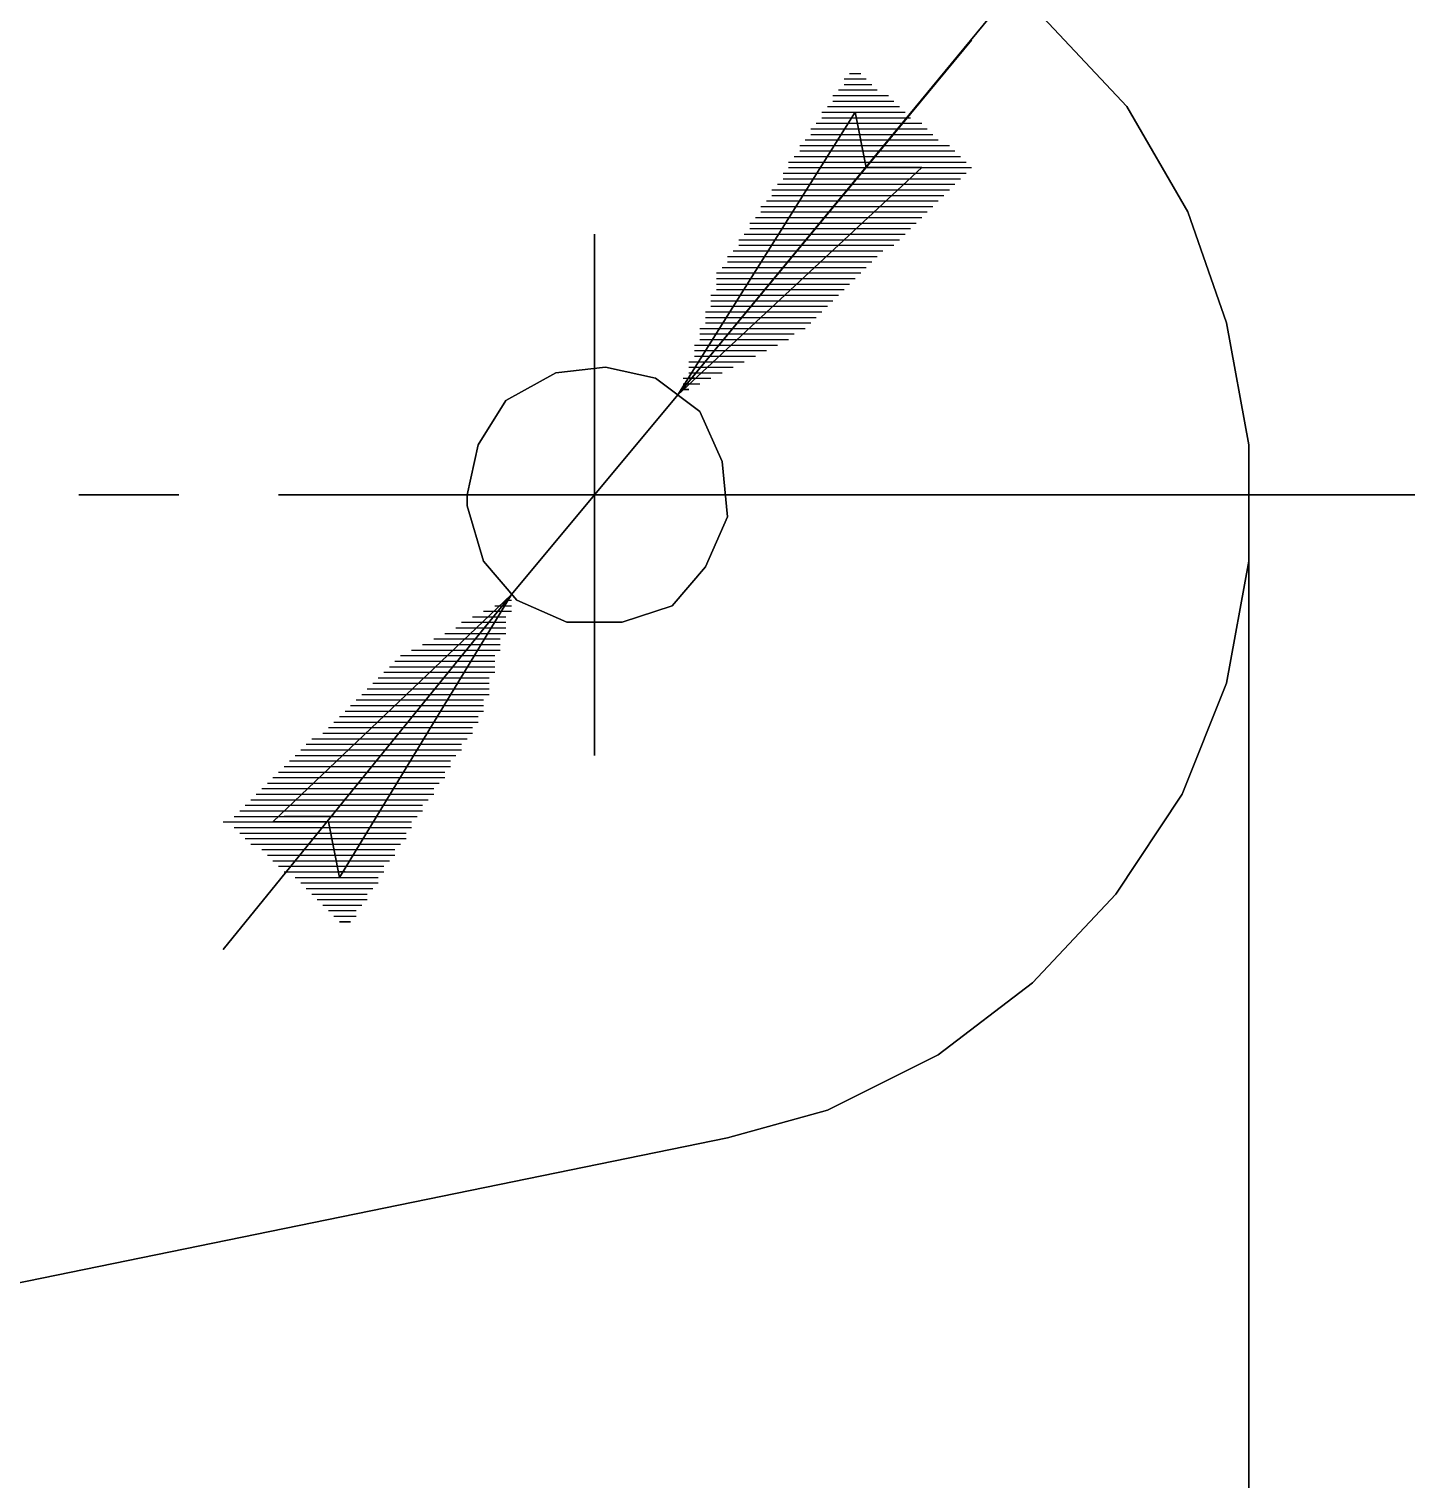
# Model space of a CAD drawing. Extents: x 1 to 210, y 1 to 298.
# Drawn here: x 148.67 to 169.7, y 217.47 to 239.61 of the extents above; entities that cross this region are included whole.
import ezdxf

# ---------------------------------------------------------------- set-up
doc = ezdxf.new("R2010")
doc.units = 0

msp = doc.modelspace()

# ---------------------------------------------------------------- linework, layer by layer
at = {"layer": 'P00003'}
msp.add_lwpolyline([(164.168661, 239.775992), (165.438664, 238.421327), (164.168661, 239.775992)], dxfattribs=at)
at = {"layer": 'P00004'}
msp.add_lwpolyline([(165.438664, 238.421327), (166.369991, 236.812661), (165.438664, 238.421327)], dxfattribs=at)
at = {"layer": 'P00005'}
msp.add_lwpolyline([(166.369991, 236.812661), (166.962666, 235.119326), (166.369991, 236.812661)], dxfattribs=at)
at = {"layer": 'P00006'}
msp.add_lwpolyline([(166.962666, 235.119326), (167.30133, 233.25666), (166.962666, 235.119326)], dxfattribs=at)
at = {"layer": 'P00007'}
msp.add_lwpolyline([(167.30133, 233.25666), (167.30133, 231.478663), (167.30133, 233.25666)], dxfattribs=at)
at = {"layer": 'P00008'}
msp.add_lwpolyline([(167.30133, 231.478663), (166.962666, 229.615996), (167.30133, 231.478663)], dxfattribs=at)
at = {"layer": 'P00009'}
msp.add_lwpolyline([(166.962666, 229.615996), (166.285328, 227.922662), (166.962666, 229.615996)], dxfattribs=at)
at = {"layer": 'P00010'}
msp.add_lwpolyline([(166.285328, 227.922662), (165.269326, 226.398659), (166.285328, 227.922662)], dxfattribs=at)
at = {"layer": 'P00011'}
msp.add_lwpolyline([(165.269326, 226.398659), (163.999324, 225.043994), (165.269326, 226.398659)], dxfattribs=at)
at = {"layer": 'P00012'}
msp.add_lwpolyline([(163.999324, 225.043994), (162.559996, 223.943329), (163.999324, 225.043994)], dxfattribs=at)
at = {"layer": 'P00013'}
msp.add_lwpolyline([(162.559996, 223.943329), (160.866667, 223.096659), (162.559996, 223.943329)], dxfattribs=at)
at = {"layer": 'P00014'}
msp.add_lwpolyline([(160.866667, 223.096659), (159.342664, 222.673327), (160.866667, 223.096659)], dxfattribs=at)
at = {"layer": 'P00016'}
msp.add_lwpolyline([(159.342664, 222.673327), (111.336669, 212.851995), (159.342664, 222.673327)], dxfattribs=at)
at = {"layer": 'P00038'}
msp.add_lwpolyline([(155.363331, 232.494659), (155.532668, 233.25666), (155.363331, 232.494659)], dxfattribs=at)
at = {"layer": 'P00039'}
msp.add_lwpolyline([(155.532668, 233.25666), (155.955995, 233.933993), (155.532668, 233.25666)], dxfattribs=at)
at = {"layer": 'P00040'}
msp.add_lwpolyline([(155.955995, 233.933993), (156.717997, 234.357325), (155.955995, 233.933993)], dxfattribs=at)
at = {"layer": 'P00041'}
msp.add_lwpolyline([(156.717997, 234.357325), (157.479998, 234.441994), (156.717997, 234.357325)], dxfattribs=at)
at = {"layer": 'P00042'}
msp.add_lwpolyline([(157.479998, 234.441994), (158.241999, 234.272662), (157.479998, 234.441994)], dxfattribs=at)
at = {"layer": 'P00043'}
msp.add_lwpolyline([(158.241999, 234.272662), (158.919326, 233.764661), (158.241999, 234.272662)], dxfattribs=at)
at = {"layer": 'P00044'}
msp.add_lwpolyline([(158.919326, 233.764661), (159.258001, 233.00266), (158.919326, 233.764661)], dxfattribs=at)
at = {"layer": 'P00045'}
msp.add_lwpolyline([(159.258001, 233.00266), (159.342664, 232.155995), (159.258001, 233.00266)], dxfattribs=at)
at = {"layer": 'P00046'}
msp.add_lwpolyline([(159.342664, 232.155995), (159.004, 231.393994), (159.342664, 232.155995)], dxfattribs=at)
at = {"layer": 'P00047'}
msp.add_lwpolyline([(159.004, 231.393994), (158.496, 230.801325), (159.004, 231.393994)], dxfattribs=at)
at = {"layer": 'P00048'}
msp.add_lwpolyline([(158.496, 230.801325), (157.733998, 230.547329), (158.496, 230.801325)], dxfattribs=at)
at = {"layer": 'P00049'}
msp.add_lwpolyline([(157.733998, 230.547329), (156.887334, 230.547329), (157.733998, 230.547329)], dxfattribs=at)
at = {"layer": 'P00050'}
msp.add_lwpolyline([(156.887334, 230.547329), (156.125332, 230.885993), (156.887334, 230.547329)], dxfattribs=at)
at = {"layer": 'P00051'}
msp.add_lwpolyline([(156.125332, 230.885993), (155.617332, 231.478663), (156.125332, 230.885993)], dxfattribs=at)
at = {"layer": 'P00052'}
msp.add_lwpolyline([(155.617332, 231.478663), (155.363331, 232.325327), (155.617332, 231.478663)], dxfattribs=at)
at = {"layer": 'P00053'}
msp.add_lwpolyline([(155.363331, 232.325327), (155.363331, 232.494659), (155.363331, 232.325327)], dxfattribs=at)
at = {"layer": 'P00082'}
msp.add_lwpolyline([(153.331328, 232.494659), (157.310661, 232.494659), (153.331328, 232.494659)], dxfattribs=at)
at = {"layer": 'P00083'}
msp.add_lwpolyline([(161.374668, 232.494659), (157.310661, 232.494659), (161.374668, 232.494659)], dxfattribs=at)
at = {"layer": 'P00084'}
msp.add_lwpolyline([(157.310661, 228.515326), (157.310661, 232.494659), (157.310661, 228.515326)], dxfattribs=at)
at = {"layer": 'P00085'}
msp.add_lwpolyline([(157.310661, 236.473992), (157.310661, 232.494659), (157.310661, 236.473992)], dxfattribs=at)
at = {"layer": 'P00095'}
msp.add_lwpolyline([(149.436658, 232.494659), (150.960661, 232.494659), (149.436658, 232.494659)], dxfattribs=at)
at = {"layer": 'P00096'}
msp.add_lwpolyline([(152.484663, 232.494659), (169.333333, 232.494659), (152.484663, 232.494659)], dxfattribs=at)
at = {"layer": 'P00103'}
msp.add_lwpolyline([(167.30133, 232.494659), (167.30133, 193.801995), (167.30133, 232.494659)], dxfattribs=at)
at = {"layer": 'P00124'}
msp.add_lwpolyline([(158.580663, 234.018661), (177.037999, 256.370659), (158.580663, 234.018661)], dxfattribs=at)
at = {"layer": 'P00145'}
msp.add_lwpolyline([(167.30133, 232.494659), (179.323992, 232.494659), (167.30133, 232.494659)], dxfattribs=at)
at = {"layer": 'P00914'}
msp.add_lwpolyline([(155.955995, 230.885993), (156.040658, 230.885993)], dxfattribs=at)
at = {"layer": 'P00915'}
msp.add_lwpolyline([(155.786658, 230.801325), (156.040658, 230.801325)], dxfattribs=at)
at = {"layer": 'P00916'}
msp.add_lwpolyline([(155.617332, 230.716661), (156.040658, 230.716661)], dxfattribs=at)
at = {"layer": 'P00917'}
msp.add_lwpolyline([(155.447994, 230.631993), (155.955995, 230.631993)], dxfattribs=at)
at = {"layer": 'P00918'}
msp.add_lwpolyline([(155.278668, 230.547329), (155.955995, 230.547329)], dxfattribs=at)
at = {"layer": 'P00919'}
msp.add_lwpolyline([(155.193994, 230.462661), (155.955995, 230.462661)], dxfattribs=at)
at = {"layer": 'P00920'}
msp.add_lwpolyline([(155.024668, 230.377992), (155.955995, 230.377992)], dxfattribs=at)
at = {"layer": 'P00921'}
msp.add_lwpolyline([(154.85533, 230.293329), (155.871332, 230.293329)], dxfattribs=at)
at = {"layer": 'P00922'}
msp.add_lwpolyline([(154.685993, 230.20866), (155.871332, 230.20866)], dxfattribs=at)
at = {"layer": 'P00923'}
msp.add_lwpolyline([(154.516667, 230.123992), (155.871332, 230.123992)], dxfattribs=at)
at = {"layer": 'P00924'}
msp.add_lwpolyline([(154.347329, 230.039329), (155.786658, 230.039329)], dxfattribs=at)
at = {"layer": 'P00925'}
msp.add_lwpolyline([(154.262666, 229.95466), (155.786658, 229.95466)], dxfattribs=at)
at = {"layer": 'P00926'}
msp.add_lwpolyline([(154.177992, 229.869991), (155.786658, 229.869991)], dxfattribs=at)
at = {"layer": 'P00927'}
msp.add_lwpolyline([(154.093329, 229.785328), (155.786658, 229.785328)], dxfattribs=at)
at = {"layer": 'P00928'}
msp.add_lwpolyline([(154.008666, 229.70066), (155.701995, 229.70066)], dxfattribs=at)
at = {"layer": 'P00929'}
msp.add_lwpolyline([(153.923992, 229.615996), (155.701995, 229.615996)], dxfattribs=at)
at = {"layer": 'P00930'}
msp.add_lwpolyline([(153.839329, 229.531328), (155.701995, 229.531328)], dxfattribs=at)
at = {"layer": 'P00931'}
msp.add_lwpolyline([(153.754665, 229.446659), (155.701995, 229.446659)], dxfattribs=at)
at = {"layer": 'P00932'}
msp.add_lwpolyline([(153.669991, 229.361996), (155.617332, 229.361996)], dxfattribs=at)
at = {"layer": 'P00933'}
msp.add_lwpolyline([(153.585328, 229.277327), (155.617332, 229.277327)], dxfattribs=at)
at = {"layer": 'P00934'}
msp.add_lwpolyline([(153.500665, 229.192659), (155.617332, 229.192659)], dxfattribs=at)
at = {"layer": 'P00935'}
msp.add_lwpolyline([(153.416002, 229.107995), (155.532668, 229.107995)], dxfattribs=at)
at = {"layer": 'P00936'}
msp.add_lwpolyline([(153.331328, 229.023327), (155.532668, 229.023327)], dxfattribs=at)
at = {"layer": 'P00937'}
msp.add_lwpolyline([(153.246665, 228.938658), (155.447994, 228.938658)], dxfattribs=at)
at = {"layer": 'P00938'}
msp.add_lwpolyline([(153.162001, 228.853995), (155.447994, 228.853995)], dxfattribs=at)
at = {"layer": 'P00939'}
msp.add_lwpolyline([(152.992664, 228.769326), (155.363331, 228.769326)], dxfattribs=at)
at = {"layer": 'P00940'}
msp.add_lwpolyline([(152.908001, 228.684658), (155.278668, 228.684658)], dxfattribs=at)
at = {"layer": 'P00941'}
msp.add_lwpolyline([(152.823327, 228.599995), (155.278668, 228.599995)], dxfattribs=at)
at = {"layer": 'P00942'}
msp.add_lwpolyline([(152.738664, 228.515326), (155.193994, 228.515326)], dxfattribs=at)
at = {"layer": 'P00943'}
msp.add_lwpolyline([(152.654, 228.430663), (155.109331, 228.430663)], dxfattribs=at)
at = {"layer": 'P00944'}
msp.add_lwpolyline([(152.569326, 228.345994), (155.109331, 228.345994)], dxfattribs=at)
at = {"layer": 'P00945'}
msp.add_lwpolyline([(152.484663, 228.261326), (155.024668, 228.261326)], dxfattribs=at)
at = {"layer": 'P00946'}
msp.add_lwpolyline([(152.4, 228.176662), (155.024668, 228.176662)], dxfattribs=at)
at = {"layer": 'P00947'}
msp.add_lwpolyline([(152.315326, 228.091994), (154.939994, 228.091994)], dxfattribs=at)
at = {"layer": 'P00948'}
msp.add_lwpolyline([(152.230663, 228.007325), (154.85533, 228.007325)], dxfattribs=at)
at = {"layer": 'P00949'}
msp.add_lwpolyline([(152.146, 227.922662), (154.85533, 227.922662)], dxfattribs=at)
at = {"layer": 'P00950'}
msp.add_lwpolyline([(152.061326, 227.837993), (154.770667, 227.837993)], dxfattribs=at)
at = {"layer": 'P00951'}
msp.add_lwpolyline([(151.976662, 227.753325), (154.685993, 227.753325)], dxfattribs=at)
at = {"layer": 'P00952'}
msp.add_lwpolyline([(151.891999, 227.668661), (154.685993, 227.668661)], dxfattribs=at)
at = {"layer": 'P00953'}
msp.add_lwpolyline([(151.807325, 227.583993), (154.60133, 227.583993)], dxfattribs=at)
at = {"layer": 'P00954'}
msp.add_lwpolyline([(151.637999, 227.49933), (154.516667, 227.49933)], dxfattribs=at)
at = {"layer": 'P00955'}
msp.add_lwpolyline([(151.807325, 227.414661), (154.516667, 227.414661)], dxfattribs=at)
at = {"layer": 'P00956'}
msp.add_lwpolyline([(151.891999, 227.329992), (154.431993, 227.329992)], dxfattribs=at)
at = {"layer": 'P00957'}
msp.add_lwpolyline([(151.976662, 227.245329), (154.431993, 227.245329)], dxfattribs=at)
at = {"layer": 'P00958'}
msp.add_lwpolyline([(152.061326, 227.160661), (154.347329, 227.160661)], dxfattribs=at)
at = {"layer": 'P00959'}
msp.add_lwpolyline([(152.230663, 227.075992), (154.262666, 227.075992)], dxfattribs=at)
at = {"layer": 'P00960'}
msp.add_lwpolyline([(152.315326, 226.991329), (154.262666, 226.991329)], dxfattribs=at)
at = {"layer": 'P00961'}
msp.add_lwpolyline([(152.4, 226.90666), (154.177992, 226.90666)], dxfattribs=at)
at = {"layer": 'P00962'}
msp.add_lwpolyline([(152.484663, 226.821992), (154.093329, 226.821992)], dxfattribs=at)
at = {"layer": 'P00963'}
msp.add_lwpolyline([(152.569326, 226.737328), (154.093329, 226.737328)], dxfattribs=at)
at = {"layer": 'P00964'}
msp.add_lwpolyline([(152.738664, 226.65266), (154.008666, 226.65266)], dxfattribs=at)
at = {"layer": 'P00965'}
msp.add_lwpolyline([(152.823327, 226.567991), (154.008666, 226.567991)], dxfattribs=at)
at = {"layer": 'P00966'}
msp.add_lwpolyline([(152.908001, 226.483328), (153.923992, 226.483328)], dxfattribs=at)
at = {"layer": 'P00967'}
msp.add_lwpolyline([(152.992664, 226.398659), (153.839329, 226.398659)], dxfattribs=at)
at = {"layer": 'P00968'}
msp.add_lwpolyline([(153.077327, 226.313996), (153.839329, 226.313996)], dxfattribs=at)
at = {"layer": 'P00969'}
msp.add_lwpolyline([(153.162001, 226.229328), (153.754665, 226.229328)], dxfattribs=at)
at = {"layer": 'P00970'}
msp.add_lwpolyline([(153.246665, 226.144659), (153.669991, 226.144659)], dxfattribs=at)
at = {"layer": 'P00971'}
msp.add_lwpolyline([(153.331328, 226.059996), (153.669991, 226.059996)], dxfattribs=at)
at = {"layer": 'P00972'}
msp.add_lwpolyline([(153.416002, 225.975327), (153.585328, 225.975327), (153.416002, 225.975327)], dxfattribs=at)
at = {"layer": 'P00973'}
msp.add_lwpolyline([(156.040658, 230.970662), (152.4, 227.49933), (156.040658, 230.970662)], dxfattribs=at)
at = {"layer": 'P00974'}
msp.add_lwpolyline([(152.4, 227.49933), (153.246665, 227.49933), (152.4, 227.49933)], dxfattribs=at)
at = {"layer": 'P00975'}
msp.add_lwpolyline([(153.246665, 227.49933), (153.416002, 226.65266), (153.246665, 227.49933)], dxfattribs=at)
at = {"layer": 'P00976'}
msp.add_lwpolyline([(153.416002, 226.65266), (156.040658, 230.970662), (153.416002, 226.65266)], dxfattribs=at)
at = {"layer": 'P00977'}
msp.add_lwpolyline([(156.040658, 230.970662), (151.637999, 225.551995), (156.040658, 230.970662)], dxfattribs=at)
at = {"layer": 'P00978'}
msp.add_lwpolyline([(155.955995, 230.885993), (156.040658, 230.885993)], dxfattribs=at)
at = {"layer": 'P00979'}
msp.add_lwpolyline([(155.871332, 230.801325), (155.955995, 230.801325)], dxfattribs=at)
at = {"layer": 'P00980'}
msp.add_lwpolyline([(155.786658, 230.716661), (155.871332, 230.716661)], dxfattribs=at)
at = {"layer": 'P00981'}
msp.add_lwpolyline([(155.701995, 230.631993), (155.786658, 230.631993)], dxfattribs=at)
at = {"layer": 'P00982'}
msp.add_lwpolyline([(155.617332, 230.547329), (155.701995, 230.547329)], dxfattribs=at)
at = {"layer": 'P00983'}
msp.add_lwpolyline([(155.532668, 230.462661), (155.701995, 230.462661)], dxfattribs=at)
at = {"layer": 'P00984'}
msp.add_lwpolyline([(155.447994, 230.377992), (155.617332, 230.377992)], dxfattribs=at)
at = {"layer": 'P00985'}
msp.add_lwpolyline([(155.363331, 230.293329), (155.532668, 230.293329)], dxfattribs=at)
at = {"layer": 'P00986'}
msp.add_lwpolyline([(155.278668, 230.20866), (155.447994, 230.20866)], dxfattribs=at)
at = {"layer": 'P00987'}
msp.add_lwpolyline([(155.193994, 230.123992), (155.363331, 230.123992)], dxfattribs=at)
at = {"layer": 'P00988'}
msp.add_lwpolyline([(155.109331, 230.039329), (155.363331, 230.039329)], dxfattribs=at)
at = {"layer": 'P00989'}
msp.add_lwpolyline([(155.024668, 229.95466), (155.278668, 229.95466)], dxfattribs=at)
at = {"layer": 'P00990'}
msp.add_lwpolyline([(154.939994, 229.869991), (155.193994, 229.869991)], dxfattribs=at)
at = {"layer": 'P00991'}
msp.add_lwpolyline([(154.85533, 229.785328), (155.109331, 229.785328)], dxfattribs=at)
at = {"layer": 'P00992'}
msp.add_lwpolyline([(154.770667, 229.70066), (155.024668, 229.70066)], dxfattribs=at)
at = {"layer": 'P00993'}
msp.add_lwpolyline([(154.685993, 229.615996), (155.024668, 229.615996)], dxfattribs=at)
at = {"layer": 'P00994'}
msp.add_lwpolyline([(154.60133, 229.531328), (154.939994, 229.531328)], dxfattribs=at)
at = {"layer": 'P00995'}
msp.add_lwpolyline([(154.516667, 229.446659), (154.85533, 229.446659)], dxfattribs=at)
at = {"layer": 'P00996'}
msp.add_lwpolyline([(154.431993, 229.361996), (154.770667, 229.361996)], dxfattribs=at)
at = {"layer": 'P00997'}
msp.add_lwpolyline([(154.347329, 229.277327), (154.685993, 229.277327)], dxfattribs=at)
at = {"layer": 'P00998'}
msp.add_lwpolyline([(154.177992, 229.192659), (154.685993, 229.192659)], dxfattribs=at)
at = {"layer": 'P00999'}
msp.add_lwpolyline([(154.093329, 229.107995), (154.60133, 229.107995)], dxfattribs=at)
at = {"layer": 'P01000'}
msp.add_lwpolyline([(154.008666, 229.023327), (154.516667, 229.023327)], dxfattribs=at)
at = {"layer": 'P01001'}
msp.add_lwpolyline([(153.923992, 228.938658), (154.431993, 228.938658)], dxfattribs=at)
at = {"layer": 'P01002'}
msp.add_lwpolyline([(153.839329, 228.853995), (154.347329, 228.853995)], dxfattribs=at)
at = {"layer": 'P01003'}
msp.add_lwpolyline([(153.754665, 228.769326), (154.347329, 228.769326)], dxfattribs=at)
at = {"layer": 'P01004'}
msp.add_lwpolyline([(153.669991, 228.684658), (154.262666, 228.684658)], dxfattribs=at)
at = {"layer": 'P01005'}
msp.add_lwpolyline([(153.585328, 228.599995), (154.177992, 228.599995)], dxfattribs=at)
at = {"layer": 'P01006'}
msp.add_lwpolyline([(153.500665, 228.515326), (154.093329, 228.515326)], dxfattribs=at)
at = {"layer": 'P01007'}
msp.add_lwpolyline([(153.416002, 228.430663), (154.008666, 228.430663)], dxfattribs=at)
at = {"layer": 'P01008'}
msp.add_lwpolyline([(153.331328, 228.345994), (154.008666, 228.345994)], dxfattribs=at)
at = {"layer": 'P01009'}
msp.add_lwpolyline([(153.246665, 228.261326), (153.923992, 228.261326)], dxfattribs=at)
at = {"layer": 'P01010'}
msp.add_lwpolyline([(153.162001, 228.176662), (153.839329, 228.176662)], dxfattribs=at)
at = {"layer": 'P01011'}
msp.add_lwpolyline([(153.077327, 228.091994), (153.754665, 228.091994)], dxfattribs=at)
at = {"layer": 'P01012'}
msp.add_lwpolyline([(152.992664, 228.007325), (153.669991, 228.007325)], dxfattribs=at)
at = {"layer": 'P01013'}
msp.add_lwpolyline([(152.908001, 227.922662), (153.669991, 227.922662)], dxfattribs=at)
at = {"layer": 'P01014'}
msp.add_lwpolyline([(152.823327, 227.837993), (153.585328, 227.837993)], dxfattribs=at)
at = {"layer": 'P01015'}
msp.add_lwpolyline([(152.738664, 227.753325), (153.500665, 227.753325)], dxfattribs=at)
at = {"layer": 'P01016'}
msp.add_lwpolyline([(152.654, 227.668661), (153.416002, 227.668661)], dxfattribs=at)
at = {"layer": 'P01017'}
msp.add_lwpolyline([(152.569326, 227.583993), (153.331328, 227.583993), (152.569326, 227.583993)], dxfattribs=at)
at = {"layer": 'P01018'}
msp.add_lwpolyline([(155.871332, 230.716661), (155.955995, 230.716661)], dxfattribs=at)
at = {"layer": 'P01019'}
msp.add_lwpolyline([(155.786658, 230.631993), (155.871332, 230.631993)], dxfattribs=at)
at = {"layer": 'P01020'}
msp.add_lwpolyline([(155.701995, 230.547329), (155.786658, 230.547329)], dxfattribs=at)
at = {"layer": 'P01021'}
msp.add_lwpolyline([(155.701995, 230.462661), (155.786658, 230.462661)], dxfattribs=at)
at = {"layer": 'P01022'}
msp.add_lwpolyline([(155.617332, 230.377992), (155.701995, 230.377992)], dxfattribs=at)
at = {"layer": 'P01023'}
msp.add_lwpolyline([(155.532668, 230.293329), (155.701995, 230.293329)], dxfattribs=at)
at = {"layer": 'P01024'}
msp.add_lwpolyline([(155.447994, 230.20866), (155.617332, 230.20866)], dxfattribs=at)
at = {"layer": 'P01025'}
msp.add_lwpolyline([(155.363331, 230.123992), (155.532668, 230.123992)], dxfattribs=at)
at = {"layer": 'P01026'}
msp.add_lwpolyline([(155.363331, 230.039329), (155.532668, 230.039329)], dxfattribs=at)
at = {"layer": 'P01027'}
msp.add_lwpolyline([(155.278668, 229.95466), (155.447994, 229.95466)], dxfattribs=at)
at = {"layer": 'P01028'}
msp.add_lwpolyline([(155.193994, 229.869991), (155.447994, 229.869991)], dxfattribs=at)
at = {"layer": 'P01029'}
msp.add_lwpolyline([(155.109331, 229.785328), (155.363331, 229.785328)], dxfattribs=at)
at = {"layer": 'P01030'}
msp.add_lwpolyline([(155.024668, 229.70066), (155.278668, 229.70066)], dxfattribs=at)
at = {"layer": 'P01031'}
msp.add_lwpolyline([(155.024668, 229.615996), (155.278668, 229.615996)], dxfattribs=at)
at = {"layer": 'P01032'}
msp.add_lwpolyline([(154.939994, 229.531328), (155.193994, 229.531328)], dxfattribs=at)
at = {"layer": 'P01033'}
msp.add_lwpolyline([(154.85533, 229.446659), (155.193994, 229.446659)], dxfattribs=at)
at = {"layer": 'P01034'}
msp.add_lwpolyline([(154.770667, 229.361996), (155.109331, 229.361996)], dxfattribs=at)
at = {"layer": 'P01035'}
msp.add_lwpolyline([(154.685993, 229.277327), (155.024668, 229.277327)], dxfattribs=at)
at = {"layer": 'P01036'}
msp.add_lwpolyline([(154.685993, 229.192659), (155.024668, 229.192659)], dxfattribs=at)
at = {"layer": 'P01037'}
msp.add_lwpolyline([(154.60133, 229.107995), (154.939994, 229.107995)], dxfattribs=at)
at = {"layer": 'P01038'}
msp.add_lwpolyline([(154.516667, 229.023327), (154.939994, 229.023327)], dxfattribs=at)
at = {"layer": 'P01039'}
msp.add_lwpolyline([(154.431993, 228.938658), (154.85533, 228.938658)], dxfattribs=at)
at = {"layer": 'P01040'}
msp.add_lwpolyline([(154.347329, 228.853995), (154.770667, 228.853995)], dxfattribs=at)
at = {"layer": 'P01041'}
msp.add_lwpolyline([(154.347329, 228.769326), (154.770667, 228.769326)], dxfattribs=at)
at = {"layer": 'P01042'}
msp.add_lwpolyline([(154.262666, 228.684658), (154.685993, 228.684658)], dxfattribs=at)
at = {"layer": 'P01043'}
msp.add_lwpolyline([(154.177992, 228.599995), (154.60133, 228.599995)], dxfattribs=at)
at = {"layer": 'P01044'}
msp.add_lwpolyline([(154.093329, 228.515326), (154.60133, 228.515326)], dxfattribs=at)
at = {"layer": 'P01045'}
msp.add_lwpolyline([(154.008666, 228.430663), (154.516667, 228.430663)], dxfattribs=at)
at = {"layer": 'P01046'}
msp.add_lwpolyline([(154.008666, 228.345994), (154.516667, 228.345994)], dxfattribs=at)
at = {"layer": 'P01047'}
msp.add_lwpolyline([(153.923992, 228.261326), (154.431993, 228.261326)], dxfattribs=at)
at = {"layer": 'P01048'}
msp.add_lwpolyline([(153.839329, 228.176662), (154.347329, 228.176662)], dxfattribs=at)
at = {"layer": 'P01049'}
msp.add_lwpolyline([(153.754665, 228.091994), (154.347329, 228.091994)], dxfattribs=at)
at = {"layer": 'P01050'}
msp.add_lwpolyline([(153.669991, 228.007325), (154.262666, 228.007325)], dxfattribs=at)
at = {"layer": 'P01051'}
msp.add_lwpolyline([(153.669991, 227.922662), (154.262666, 227.922662)], dxfattribs=at)
at = {"layer": 'P01052'}
msp.add_lwpolyline([(153.585328, 227.837993), (154.177992, 227.837993)], dxfattribs=at)
at = {"layer": 'P01053'}
msp.add_lwpolyline([(153.500665, 227.753325), (154.093329, 227.753325)], dxfattribs=at)
at = {"layer": 'P01054'}
msp.add_lwpolyline([(153.416002, 227.668661), (154.093329, 227.668661)], dxfattribs=at)
at = {"layer": 'P01055'}
msp.add_lwpolyline([(153.331328, 227.583993), (154.008666, 227.583993)], dxfattribs=at)
at = {"layer": 'P01056'}
msp.add_lwpolyline([(153.246665, 227.49933), (154.008666, 227.49933)], dxfattribs=at)
at = {"layer": 'P01057'}
msp.add_lwpolyline([(153.331328, 227.414661), (153.923992, 227.414661)], dxfattribs=at)
at = {"layer": 'P01058'}
msp.add_lwpolyline([(153.331328, 227.329992), (153.839329, 227.329992)], dxfattribs=at)
at = {"layer": 'P01059'}
msp.add_lwpolyline([(153.331328, 227.245329), (153.839329, 227.245329)], dxfattribs=at)
at = {"layer": 'P01060'}
msp.add_lwpolyline([(153.331328, 227.160661), (153.754665, 227.160661)], dxfattribs=at)
at = {"layer": 'P01061'}
msp.add_lwpolyline([(153.331328, 227.075992), (153.754665, 227.075992)], dxfattribs=at)
at = {"layer": 'P01062'}
msp.add_lwpolyline([(153.416002, 226.991329), (153.669991, 226.991329)], dxfattribs=at)
at = {"layer": 'P01063'}
msp.add_lwpolyline([(153.416002, 226.90666), (153.585328, 226.90666)], dxfattribs=at)
at = {"layer": 'P01064'}
msp.add_lwpolyline([(153.416002, 226.821992), (153.585328, 226.821992)], dxfattribs=at)
at = {"layer": 'P01065'}
msp.add_lwpolyline([(153.416002, 226.737328), (153.500665, 226.737328), (153.416002, 226.737328)], dxfattribs=at)
at = {"layer": 'P01066'}
msp.add_lwpolyline([(161.20533, 238.929328), (161.374668, 238.929328)], dxfattribs=at)
at = {"layer": 'P01067'}
msp.add_lwpolyline([(161.120667, 238.844659), (161.459331, 238.844659)], dxfattribs=at)
at = {"layer": 'P01068'}
msp.add_lwpolyline([(161.120667, 238.759996), (161.543994, 238.759996)], dxfattribs=at)
at = {"layer": 'P01069'}
msp.add_lwpolyline([(161.035993, 238.675327), (161.628668, 238.675327)], dxfattribs=at)
at = {"layer": 'P01070'}
msp.add_lwpolyline([(160.95133, 238.590658), (161.797994, 238.590658)], dxfattribs=at)
at = {"layer": 'P01071'}
msp.add_lwpolyline([(160.95133, 238.505995), (161.882668, 238.505995)], dxfattribs=at)
at = {"layer": 'P01072'}
msp.add_lwpolyline([(160.866667, 238.421327), (161.967332, 238.421327)], dxfattribs=at)
at = {"layer": 'P01073'}
msp.add_lwpolyline([(160.781993, 238.336658), (162.051995, 238.336658)], dxfattribs=at)
at = {"layer": 'P01074'}
msp.add_lwpolyline([(160.781993, 238.251995), (162.136658, 238.251995)], dxfattribs=at)
at = {"layer": 'P01075'}
msp.add_lwpolyline([(160.697329, 238.167326), (162.305995, 238.167326)], dxfattribs=at)
at = {"layer": 'P01076'}
msp.add_lwpolyline([(160.612666, 238.082658), (162.390658, 238.082658)], dxfattribs=at)
at = {"layer": 'P01077'}
msp.add_lwpolyline([(160.612666, 237.997994), (162.475332, 237.997994)], dxfattribs=at)
at = {"layer": 'P01078'}
msp.add_lwpolyline([(160.527992, 237.913326), (162.559996, 237.913326)], dxfattribs=at)
at = {"layer": 'P01079'}
msp.add_lwpolyline([(160.443329, 237.828663), (162.729333, 237.828663)], dxfattribs=at)
at = {"layer": 'P01080'}
msp.add_lwpolyline([(160.443329, 237.743994), (162.813996, 237.743994)], dxfattribs=at)
at = {"layer": 'P01081'}
msp.add_lwpolyline([(160.358666, 237.659325), (162.898659, 237.659325)], dxfattribs=at)
at = {"layer": 'P01082'}
msp.add_lwpolyline([(160.273992, 237.574662), (162.983333, 237.574662)], dxfattribs=at)
at = {"layer": 'P01083'}
msp.add_lwpolyline([(160.273992, 237.489994), (163.067997, 237.489994)], dxfattribs=at)
at = {"layer": 'P01084'}
msp.add_lwpolyline([(160.189329, 237.405325), (162.983333, 237.405325)], dxfattribs=at)
at = {"layer": 'P01085'}
msp.add_lwpolyline([(160.189329, 237.320662), (162.898659, 237.320662)], dxfattribs=at)
at = {"layer": 'P01086'}
msp.add_lwpolyline([(160.104665, 237.235993), (162.813996, 237.235993)], dxfattribs=at)
at = {"layer": 'P01087'}
msp.add_lwpolyline([(160.019991, 237.151325), (162.729333, 237.151325)], dxfattribs=at)
at = {"layer": 'P01088'}
msp.add_lwpolyline([(160.019991, 237.066661), (162.644659, 237.066661)], dxfattribs=at)
at = {"layer": 'P01089'}
msp.add_lwpolyline([(159.935328, 236.981993), (162.559996, 236.981993)], dxfattribs=at)
at = {"layer": 'P01090'}
msp.add_lwpolyline([(159.850665, 236.897329), (162.475332, 236.897329)], dxfattribs=at)
at = {"layer": 'P01091'}
msp.add_lwpolyline([(159.850665, 236.812661), (162.390658, 236.812661)], dxfattribs=at)
at = {"layer": 'P01092'}
msp.add_lwpolyline([(159.766002, 236.727992), (162.305995, 236.727992)], dxfattribs=at)
at = {"layer": 'P01093'}
msp.add_lwpolyline([(159.681328, 236.643329), (162.221332, 236.643329)], dxfattribs=at)
at = {"layer": 'P01094'}
msp.add_lwpolyline([(159.681328, 236.55866), (162.136658, 236.55866)], dxfattribs=at)
at = {"layer": 'P01095'}
msp.add_lwpolyline([(159.596665, 236.473992), (162.051995, 236.473992)], dxfattribs=at)
at = {"layer": 'P01096'}
msp.add_lwpolyline([(159.512001, 236.389329), (161.967332, 236.389329)], dxfattribs=at)
at = {"layer": 'P01097'}
msp.add_lwpolyline([(159.512001, 236.30466), (161.882668, 236.30466)], dxfattribs=at)
at = {"layer": 'P01098'}
msp.add_lwpolyline([(159.427327, 236.219991), (161.713331, 236.219991)], dxfattribs=at)
at = {"layer": 'P01099'}
msp.add_lwpolyline([(159.342664, 236.135328), (161.628668, 236.135328)], dxfattribs=at)
at = {"layer": 'P01100'}
msp.add_lwpolyline([(159.342664, 236.05066), (161.543994, 236.05066)], dxfattribs=at)
at = {"layer": 'P01101'}
msp.add_lwpolyline([(159.258001, 235.965991), (161.459331, 235.965991)], dxfattribs=at)
at = {"layer": 'P01102'}
msp.add_lwpolyline([(159.173327, 235.881328), (161.374668, 235.881328)], dxfattribs=at)
at = {"layer": 'P01103'}
msp.add_lwpolyline([(159.173327, 235.796659), (161.289994, 235.796659)], dxfattribs=at)
at = {"layer": 'P01104'}
msp.add_lwpolyline([(159.173327, 235.711996), (161.20533, 235.711996)], dxfattribs=at)
at = {"layer": 'P01105'}
msp.add_lwpolyline([(159.173327, 235.627327), (161.120667, 235.627327)], dxfattribs=at)
at = {"layer": 'P01106'}
msp.add_lwpolyline([(159.088664, 235.542659), (161.035993, 235.542659)], dxfattribs=at)
at = {"layer": 'P01107'}
msp.add_lwpolyline([(159.088664, 235.457995), (160.95133, 235.457995)], dxfattribs=at)
at = {"layer": 'P01108'}
msp.add_lwpolyline([(159.088664, 235.373327), (160.866667, 235.373327)], dxfattribs=at)
at = {"layer": 'P01109'}
msp.add_lwpolyline([(159.004, 235.288658), (160.781993, 235.288658)], dxfattribs=at)
at = {"layer": 'P01110'}
msp.add_lwpolyline([(159.004, 235.203995), (160.697329, 235.203995)], dxfattribs=at)
at = {"layer": 'P01111'}
msp.add_lwpolyline([(159.004, 235.119326), (160.612666, 235.119326)], dxfattribs=at)
at = {"layer": 'P01112'}
msp.add_lwpolyline([(158.919326, 235.034658), (160.527992, 235.034658)], dxfattribs=at)
at = {"layer": 'P01113'}
msp.add_lwpolyline([(158.919326, 234.949995), (160.358666, 234.949995)], dxfattribs=at)
at = {"layer": 'P01114'}
msp.add_lwpolyline([(158.919326, 234.865326), (160.273992, 234.865326)], dxfattribs=at)
at = {"layer": 'P01115'}
msp.add_lwpolyline([(158.834663, 234.780663), (160.104665, 234.780663)], dxfattribs=at)
at = {"layer": 'P01116'}
msp.add_lwpolyline([(158.834663, 234.695994), (159.935328, 234.695994)], dxfattribs=at)
at = {"layer": 'P01117'}
msp.add_lwpolyline([(158.834663, 234.611326), (159.766002, 234.611326)], dxfattribs=at)
at = {"layer": 'P01118'}
msp.add_lwpolyline([(158.75, 234.526662), (159.596665, 234.526662)], dxfattribs=at)
at = {"layer": 'P01119'}
msp.add_lwpolyline([(158.75, 234.441994), (159.427327, 234.441994)], dxfattribs=at)
at = {"layer": 'P01120'}
msp.add_lwpolyline([(158.75, 234.357325), (159.258001, 234.357325)], dxfattribs=at)
at = {"layer": 'P01121'}
msp.add_lwpolyline([(158.665326, 234.272662), (159.088664, 234.272662)], dxfattribs=at)
at = {"layer": 'P01122'}
msp.add_lwpolyline([(158.665326, 234.187993), (158.919326, 234.187993)], dxfattribs=at)
at = {"layer": 'P01123'}
msp.add_lwpolyline([(158.665326, 234.103325), (158.75, 234.103325), (158.665326, 234.103325)], dxfattribs=at)
at = {"layer": 'P01124'}
msp.add_lwpolyline([(158.580663, 234.018661), (162.305995, 237.489994), (158.580663, 234.018661)], dxfattribs=at)
at = {"layer": 'P01125'}
msp.add_lwpolyline([(162.305995, 237.489994), (161.459331, 237.489994), (162.305995, 237.489994)], dxfattribs=at)
at = {"layer": 'P01126'}
msp.add_lwpolyline([(161.459331, 237.489994), (161.289994, 238.336658), (161.459331, 237.489994)], dxfattribs=at)
at = {"layer": 'P01127'}
msp.add_lwpolyline([(161.289994, 238.336658), (158.580663, 234.018661), (161.289994, 238.336658)], dxfattribs=at)
at = {"layer": 'P01128'}
msp.add_lwpolyline([(158.580663, 234.018661), (163.067997, 239.437328), (158.580663, 234.018661)], dxfattribs=at)
at = {"layer": 'P01129'}
msp.add_lwpolyline([(161.459331, 237.489994), (162.305995, 237.489994)], dxfattribs=at)
at = {"layer": 'P01130'}
msp.add_lwpolyline([(161.459331, 237.405325), (162.221332, 237.405325)], dxfattribs=at)
at = {"layer": 'P01131'}
msp.add_lwpolyline([(161.374668, 237.320662), (162.136658, 237.320662)], dxfattribs=at)
at = {"layer": 'P01132'}
msp.add_lwpolyline([(161.289994, 237.235993), (162.051995, 237.235993)], dxfattribs=at)
at = {"layer": 'P01133'}
msp.add_lwpolyline([(161.20533, 237.151325), (161.967332, 237.151325)], dxfattribs=at)
at = {"layer": 'P01134'}
msp.add_lwpolyline([(161.120667, 237.066661), (161.882668, 237.066661)], dxfattribs=at)
at = {"layer": 'P01135'}
msp.add_lwpolyline([(161.120667, 236.981993), (161.797994, 236.981993)], dxfattribs=at)
at = {"layer": 'P01136'}
msp.add_lwpolyline([(161.035993, 236.897329), (161.713331, 236.897329)], dxfattribs=at)
at = {"layer": 'P01137'}
msp.add_lwpolyline([(160.95133, 236.812661), (161.628668, 236.812661)], dxfattribs=at)
at = {"layer": 'P01138'}
msp.add_lwpolyline([(160.866667, 236.727992), (161.543994, 236.727992)], dxfattribs=at)
at = {"layer": 'P01139'}
msp.add_lwpolyline([(160.781993, 236.643329), (161.459331, 236.643329)], dxfattribs=at)
at = {"layer": 'P01140'}
msp.add_lwpolyline([(160.697329, 236.55866), (161.374668, 236.55866)], dxfattribs=at)
at = {"layer": 'P01141'}
msp.add_lwpolyline([(160.697329, 236.473992), (161.289994, 236.473992)], dxfattribs=at)
at = {"layer": 'P01142'}
msp.add_lwpolyline([(160.612666, 236.389329), (161.20533, 236.389329)], dxfattribs=at)
at = {"layer": 'P01143'}
msp.add_lwpolyline([(160.527992, 236.30466), (161.035993, 236.30466)], dxfattribs=at)
at = {"layer": 'P01144'}
msp.add_lwpolyline([(160.443329, 236.219991), (160.95133, 236.219991)], dxfattribs=at)
at = {"layer": 'P01145'}
msp.add_lwpolyline([(160.358666, 236.135328), (160.866667, 236.135328)], dxfattribs=at)
at = {"layer": 'P01146'}
msp.add_lwpolyline([(160.273992, 236.05066), (160.781993, 236.05066)], dxfattribs=at)
at = {"layer": 'P01147'}
msp.add_lwpolyline([(160.273992, 235.965991), (160.697329, 235.965991)], dxfattribs=at)
at = {"layer": 'P01148'}
msp.add_lwpolyline([(160.189329, 235.881328), (160.612666, 235.881328)], dxfattribs=at)
at = {"layer": 'P01149'}
msp.add_lwpolyline([(160.104665, 235.796659), (160.527992, 235.796659)], dxfattribs=at)
at = {"layer": 'P01150'}
msp.add_lwpolyline([(160.019991, 235.711996), (160.443329, 235.711996)], dxfattribs=at)
at = {"layer": 'P01151'}
msp.add_lwpolyline([(159.935328, 235.627327), (160.358666, 235.627327)], dxfattribs=at)
at = {"layer": 'P01152'}
msp.add_lwpolyline([(159.850665, 235.542659), (160.273992, 235.542659)], dxfattribs=at)
at = {"layer": 'P01153'}
msp.add_lwpolyline([(159.850665, 235.457995), (160.189329, 235.457995)], dxfattribs=at)
at = {"layer": 'P01154'}
msp.add_lwpolyline([(159.766002, 235.373327), (160.104665, 235.373327)], dxfattribs=at)
at = {"layer": 'P01155'}
msp.add_lwpolyline([(159.681328, 235.288658), (160.019991, 235.288658)], dxfattribs=at)
at = {"layer": 'P01156'}
msp.add_lwpolyline([(159.596665, 235.203995), (159.935328, 235.203995)], dxfattribs=at)
at = {"layer": 'P01157'}
msp.add_lwpolyline([(159.512001, 235.119326), (159.766002, 235.119326)], dxfattribs=at)
at = {"layer": 'P01158'}
msp.add_lwpolyline([(159.427327, 235.034658), (159.681328, 235.034658)], dxfattribs=at)
at = {"layer": 'P01159'}
msp.add_lwpolyline([(159.427327, 234.949995), (159.596665, 234.949995)], dxfattribs=at)
at = {"layer": 'P01160'}
msp.add_lwpolyline([(159.342664, 234.865326), (159.512001, 234.865326)], dxfattribs=at)
at = {"layer": 'P01161'}
msp.add_lwpolyline([(159.258001, 234.780663), (159.427327, 234.780663)], dxfattribs=at)
at = {"layer": 'P01162'}
msp.add_lwpolyline([(159.173327, 234.695994), (159.342664, 234.695994)], dxfattribs=at)
at = {"layer": 'P01163'}
msp.add_lwpolyline([(159.088664, 234.611326), (159.258001, 234.611326)], dxfattribs=at)
at = {"layer": 'P01164'}
msp.add_lwpolyline([(159.004, 234.526662), (159.173327, 234.526662)], dxfattribs=at)
at = {"layer": 'P01165'}
msp.add_lwpolyline([(159.004, 234.441994), (159.088664, 234.441994)], dxfattribs=at)
at = {"layer": 'P01166'}
msp.add_lwpolyline([(158.919326, 234.357325), (159.004, 234.357325)], dxfattribs=at)
at = {"layer": 'P01167'}
msp.add_lwpolyline([(158.834663, 234.272662), (158.919326, 234.272662)], dxfattribs=at)
at = {"layer": 'P01168'}
msp.add_lwpolyline([(158.75, 234.187993), (158.834663, 234.187993)], dxfattribs=at)
at = {"layer": 'P01169'}
msp.add_lwpolyline([(158.665326, 234.103325), (158.75, 234.103325), (158.665326, 234.103325)], dxfattribs=at)
at = {"layer": 'P01170'}
msp.add_lwpolyline([(161.289994, 238.251995), (161.374668, 238.251995)], dxfattribs=at)
at = {"layer": 'P01171'}
msp.add_lwpolyline([(161.20533, 238.167326), (161.374668, 238.167326)], dxfattribs=at)
at = {"layer": 'P01172'}
msp.add_lwpolyline([(161.20533, 238.082658), (161.374668, 238.082658)], dxfattribs=at)
at = {"layer": 'P01173'}
msp.add_lwpolyline([(161.120667, 237.997994), (161.374668, 237.997994)], dxfattribs=at)
at = {"layer": 'P01174'}
msp.add_lwpolyline([(161.035993, 237.913326), (161.374668, 237.913326)], dxfattribs=at)
at = {"layer": 'P01175'}
msp.add_lwpolyline([(161.035993, 237.828663), (161.459331, 237.828663)], dxfattribs=at)
at = {"layer": 'P01176'}
msp.add_lwpolyline([(160.95133, 237.743994), (161.459331, 237.743994)], dxfattribs=at)
at = {"layer": 'P01177'}
msp.add_lwpolyline([(160.866667, 237.659325), (161.459331, 237.659325)], dxfattribs=at)
at = {"layer": 'P01178'}
msp.add_lwpolyline([(160.866667, 237.574662), (161.459331, 237.574662)], dxfattribs=at)
at = {"layer": 'P01179'}
msp.add_lwpolyline([(160.781993, 237.489994), (161.459331, 237.489994)], dxfattribs=at)
at = {"layer": 'P01180'}
msp.add_lwpolyline([(160.781993, 237.405325), (161.459331, 237.405325)], dxfattribs=at)
at = {"layer": 'P01181'}
msp.add_lwpolyline([(160.697329, 237.320662), (161.374668, 237.320662)], dxfattribs=at)
at = {"layer": 'P01182'}
msp.add_lwpolyline([(160.612666, 237.235993), (161.289994, 237.235993)], dxfattribs=at)
at = {"layer": 'P01183'}
msp.add_lwpolyline([(160.612666, 237.151325), (161.20533, 237.151325)], dxfattribs=at)
at = {"layer": 'P01184'}
msp.add_lwpolyline([(160.527992, 237.066661), (161.120667, 237.066661)], dxfattribs=at)
at = {"layer": 'P01185'}
msp.add_lwpolyline([(160.443329, 236.981993), (161.120667, 236.981993)], dxfattribs=at)
at = {"layer": 'P01186'}
msp.add_lwpolyline([(160.443329, 236.897329), (161.035993, 236.897329)], dxfattribs=at)
at = {"layer": 'P01187'}
msp.add_lwpolyline([(160.358666, 236.812661), (160.95133, 236.812661)], dxfattribs=at)
at = {"layer": 'P01188'}
msp.add_lwpolyline([(160.358666, 236.727992), (160.866667, 236.727992)], dxfattribs=at)
at = {"layer": 'P01189'}
msp.add_lwpolyline([(160.273992, 236.643329), (160.781993, 236.643329)], dxfattribs=at)
at = {"layer": 'P01190'}
msp.add_lwpolyline([(160.189329, 236.55866), (160.697329, 236.55866)], dxfattribs=at)
at = {"layer": 'P01191'}
msp.add_lwpolyline([(160.189329, 236.473992), (160.697329, 236.473992)], dxfattribs=at)
at = {"layer": 'P01192'}
msp.add_lwpolyline([(160.104665, 236.389329), (160.612666, 236.389329)], dxfattribs=at)
at = {"layer": 'P01193'}
msp.add_lwpolyline([(160.019991, 236.30466), (160.527992, 236.30466)], dxfattribs=at)
at = {"layer": 'P01194'}
msp.add_lwpolyline([(160.019991, 236.219991), (160.443329, 236.219991)], dxfattribs=at)
at = {"layer": 'P01195'}
msp.add_lwpolyline([(159.935328, 236.135328), (160.358666, 236.135328)], dxfattribs=at)
at = {"layer": 'P01196'}
msp.add_lwpolyline([(159.935328, 236.05066), (160.273992, 236.05066)], dxfattribs=at)
at = {"layer": 'P01197'}
msp.add_lwpolyline([(159.850665, 235.965991), (160.273992, 235.965991)], dxfattribs=at)
at = {"layer": 'P01198'}
msp.add_lwpolyline([(159.766002, 235.881328), (160.189329, 235.881328)], dxfattribs=at)
at = {"layer": 'P01199'}
msp.add_lwpolyline([(159.766002, 235.796659), (160.104665, 235.796659)], dxfattribs=at)
at = {"layer": 'P01200'}
msp.add_lwpolyline([(159.681328, 235.711996), (160.019991, 235.711996)], dxfattribs=at)
at = {"layer": 'P01201'}
msp.add_lwpolyline([(159.596665, 235.627327), (159.935328, 235.627327)], dxfattribs=at)
at = {"layer": 'P01202'}
msp.add_lwpolyline([(159.596665, 235.542659), (159.850665, 235.542659)], dxfattribs=at)
at = {"layer": 'P01203'}
msp.add_lwpolyline([(159.512001, 235.457995), (159.850665, 235.457995)], dxfattribs=at)
at = {"layer": 'P01204'}
msp.add_lwpolyline([(159.512001, 235.373327), (159.766002, 235.373327)], dxfattribs=at)
at = {"layer": 'P01205'}
msp.add_lwpolyline([(159.427327, 235.288658), (159.681328, 235.288658)], dxfattribs=at)
at = {"layer": 'P01206'}
msp.add_lwpolyline([(159.342664, 235.203995), (159.596665, 235.203995)], dxfattribs=at)
at = {"layer": 'P01207'}
msp.add_lwpolyline([(159.342664, 235.119326), (159.512001, 235.119326)], dxfattribs=at)
at = {"layer": 'P01208'}
msp.add_lwpolyline([(159.258001, 235.034658), (159.427327, 235.034658)], dxfattribs=at)
at = {"layer": 'P01209'}
msp.add_lwpolyline([(159.173327, 234.949995), (159.427327, 234.949995)], dxfattribs=at)
at = {"layer": 'P01210'}
msp.add_lwpolyline([(159.173327, 234.865326), (159.342664, 234.865326)], dxfattribs=at)
at = {"layer": 'P01211'}
msp.add_lwpolyline([(159.088664, 234.780663), (159.258001, 234.780663)], dxfattribs=at)
at = {"layer": 'P01212'}
msp.add_lwpolyline([(159.088664, 234.695994), (159.173327, 234.695994)], dxfattribs=at)
at = {"layer": 'P01213'}
msp.add_lwpolyline([(159.004, 234.611326), (159.088664, 234.611326)], dxfattribs=at)
at = {"layer": 'P01214'}
msp.add_lwpolyline([(158.919326, 234.526662), (159.004, 234.526662)], dxfattribs=at)
at = {"layer": 'P01215'}
msp.add_lwpolyline([(158.919326, 234.441994), (159.004, 234.441994)], dxfattribs=at)
at = {"layer": 'P01216'}
msp.add_lwpolyline([(158.834663, 234.357325), (158.919326, 234.357325)], dxfattribs=at)
at = {"layer": 'P01217'}
msp.add_lwpolyline([(158.75, 234.272662), (158.834663, 234.272662), (158.75, 234.272662)], dxfattribs=at)
at = {"layer": 'P01218'}
msp.add_lwpolyline([(156.040658, 230.970662), (158.580663, 234.018661), (156.040658, 230.970662)], dxfattribs=at)

doc.saveas('drawing.dxf')
